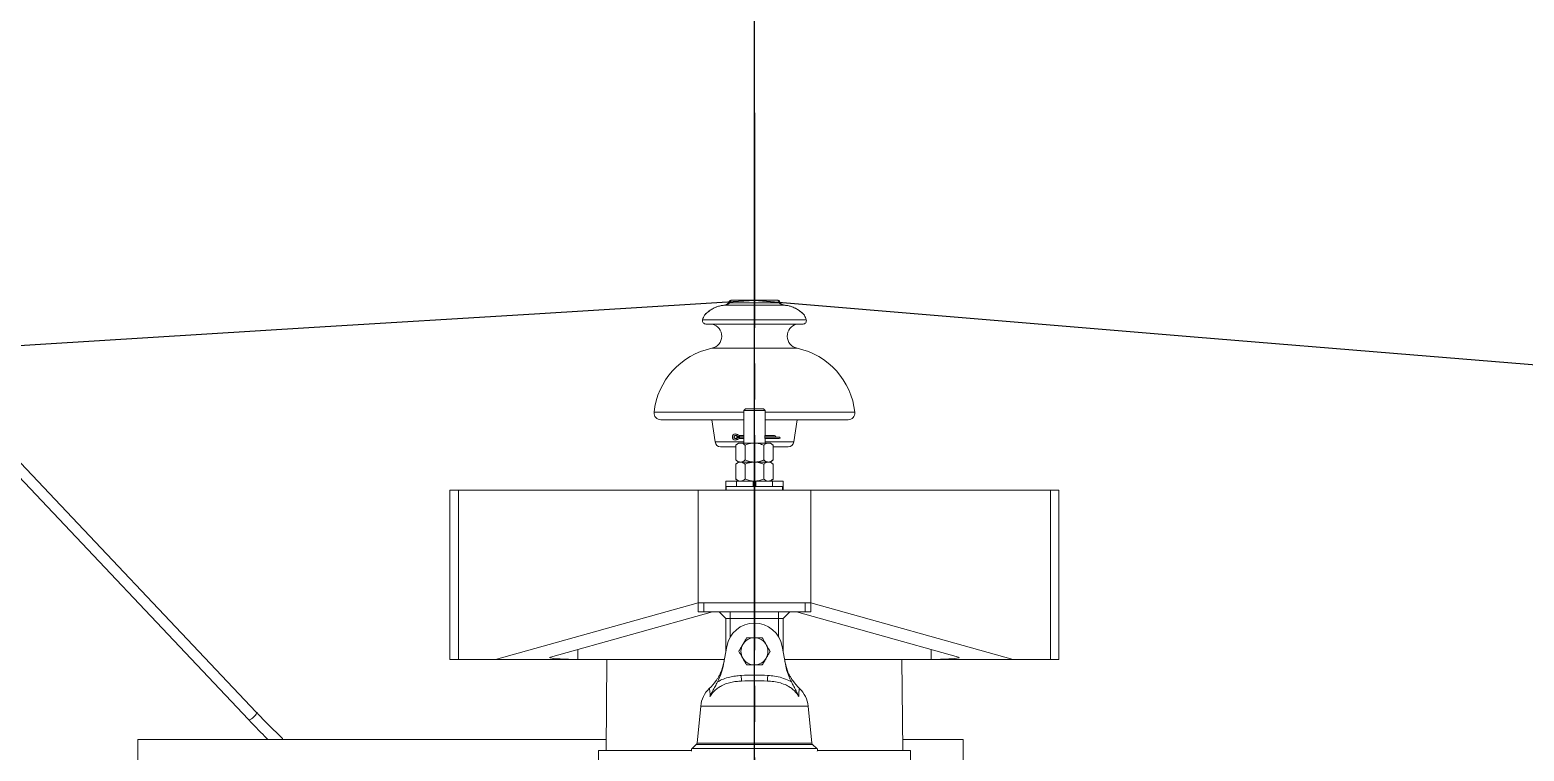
# Model space of a CAD drawing. Header units: millimetres. Extents: x 1587714 to 3094800, y -694377 to -413614.
# Drawn here: x 2205745 to 2207070, y -549327 to -548688 of the extents above; entities that cross this region are included whole.
import ezdxf

# ---------------------------------------------------------------- set-up
doc = ezdxf.new("R2010")
doc.units = ezdxf.units.MM
doc.linetypes.add('CENTER2', pattern=[28.575, 19.05, -3.175, 3.175, -3.175])
doc.layers.add('0_EJES', color=1, linetype='CENTER2')

# ---------------------------------------------------------------- blocks, each defined once
blk = doc.blocks.new('poste ALINEACIÓN vista 1')
at = {"color": 7, "linetype": 'Continuous', "lineweight": 15}
for p, q in [((-19.9289, 9818.5176), (19.9289, 9818.5176)), ((-27.076, 9813.8903), (27.076, 9813.8903)), ((-21.8089, 9816.017), (-21.8522, 9815.8807)), ((-21.8522, 9815.8807), (21.8522, 9815.8807)), ((-21.8089, 9816.017), (21.8089, 9816.017)), ((21.8522, 9815.8807), (21.8089, 9816.017)), ((-43.0414, 9797.1905), (43.0414, 9797.1905)), ((-83.05, 9712.3975), (-9.5, 9712.3975)), ((-37.7382, 9712.3975), (-34.9552, 9692.7823)), ((-8, 9722.1001), (-9.5, 9720.6)), ((-9.5, 9720.6), (-9.5, 9699.1004)), ((9.5, 9720.6), (-9.5, 9720.6)), ((-8, 9722.1001), (8, 9722.1001)), ((9.5, 9720.6), (8, 9722.1001)), ((9.5, 9699.0927), (9.5, 9720.6)), ((9.5, 9712.3975), (83.05, 9712.3975)), ((34.9552, 9692.7823), (37.7382, 9712.3975)), ((-9.402, 9698.5501), (-13.122, 9698.5501)), ((17.8642, 9698.5501), (9.4013, 9698.5501)), ((-30.0048, 9688.485), (-16.4978, 9688.485)), ((-14.2875, 9691.7571), (-16.4978, 9689.8526)), ((-16.4978, 9676.771), (-16.4978, 9689.8526)), ((-14.2875, 9691.7571), (-12.3733, 9691.7571)), ((-13.122, 9697.3761), (-13.122, 9697.1024)), ((-13.122, 9697.1024), (-9.2923, 9697.1024)), ((-13.122, 9696.824), (-13.122, 9697.0977)), ((-13.122, 9697.0977), (-9.2922, 9697.0977)), ((-13.122, 9695.65), (-9.4007, 9695.65)), ((-12.3733, 9691.7571), (0, 9691.7571)), ((-9.5, 9695.1264), (-9.5, 9691.7571)), ((-8.2489, 9676.771), (-8.2489, 9689.8526)), ((0, 9691.7571), (12.3733, 9691.7571)), ((8.2489, 9676.771), (8.2489, 9689.8526)), ((9.2927, 9697.1024), (17.8493, 9697.1024)), ((9.2927, 9697.0977), (21.8493, 9697.0977)), ((9.3998, 9695.65), (21.8642, 9695.65)), ((9.5, 9691.7571), (9.5, 9695.1245)), ((12.3733, 9691.7571), (14.2875, 9691.7571)), ((16.4978, 9689.8526), (14.2875, 9691.7571)), ((16.4978, 9676.771), (16.4978, 9689.8526)), ((16.4978, 9688.485), (30.0048, 9688.485)), ((-667.7635, 9678.213), (-448.7136, 9446.7047)), ((-441.7403, 9453.3032), (-660.7902, 9684.8115)), ((-16.4978, 9676.771), (-14.2875, 9674.8666)), ((-14.2875, 9674.8666), (-16.4978, 9672.9611)), ((-16.4978, 9659.8805), (-16.4978, 9672.9611)), ((-14.3492, 9674.919), (-14.3535, 9674.8093)), ((-12.3733, 9674.8666), (-14.2875, 9674.8666)), ((0, 9674.8666), (-12.3733, 9674.8666)), ((-8.2489, 9659.8805), (-8.2489, 9672.9611)), ((12.3733, 9674.8666), (0, 9674.8666)), ((8.2489, 9659.8805), (8.2489, 9672.9611)), ((12.3733, 9674.8666), (14.2875, 9674.8666)), ((14.2875, 9674.8666), (16.4978, 9676.771)), ((16.4978, 9672.9611), (14.2875, 9674.8666)), ((14.3535, 9674.8093), (14.3493, 9674.919)), ((16.4978, 9659.8805), (16.4978, 9672.9611)), ((-16.4978, 9659.8805), (-14.2875, 9657.9751)), ((-14.9781, 9658.5702), (-15, 9657.9999)), ((14.2875, 9657.9751), (16.4978, 9659.8805)), ((15, 9657.9999), (14.9781, 9658.5702)), ((-270, 9650.0005), (-270, 9499.9999)), ((-270, 9650.0005), (-262.5669, 9650.0005)), ((-262.5669, 9650.0005), (-262.5669, 9499.9999)), ((-262.5669, 9650.0005), (-50, 9650.0005)), ((-50, 9650.0005), (-50, 9550.0001)), ((-50, 9650.0005), (50, 9650.0005)), ((-25.5, 9657.9999), (-25.5, 9650.0005)), ((-25.5, 9657.9999), (-14.3163, 9657.9999)), ((-25, 9653.2), (-25, 9650.0005)), ((-25, 9653.2), (25, 9653.2)), ((-16.0528, 9657.9751), (-16.0528, 9653.2)), ((-16.0528, 9657.9751), (-1.2595, 9657.9751)), ((-1.2595, 9657.9751), (-1.2595, 9653.2)), ((-1.1245, 9657.9751), (-1.2595, 9657.9751)), ((0, 9657.9751), (-1.121, 9657.9751)), ((-0.7623, 9653.2), (-0.7623, 9657.9751)), ((1.121, 9657.9751), (0, 9657.9751)), ((0.7623, 9653.2), (0.7623, 9657.9751)), ((1.121, 9657.9751), (1.2595, 9657.9751)), ((1.2595, 9657.9751), (1.2595, 9653.2)), ((1.2595, 9657.9751), (16.0528, 9657.9751)), ((14.3163, 9657.9999), (17.5614, 9657.9999)), ((16.0528, 9653.2), (16.0528, 9657.9751)), ((17.5614, 9657.9999), (25.5, 9657.9999)), ((25, 9653.2), (25, 9650.0005)), ((25.5, 9650.0005), (25.5, 9657.9999)), ((50, 9650.0005), (50, 9550.0001)), ((50, 9650.0005), (262.5669, 9650.0005)), ((262.5669, 9650.0005), (262.5669, 9499.9999)), ((262.5669, 9650.0005), (270, 9650.0005)), ((270, 9499.9999), (270, 9650.0005)), ((-229.4789, 9499.9999), (-50, 9550.0001)), ((-180.96, 9502.0579), (-37.2253, 9542.0998)), ((-50, 9542.0998), (-50, 9550.0001)), ((-50, 9550.0001), (50, 9550.0001)), ((-45, 9542.0998), (-50, 9542.0998)), ((-45, 9550.0001), (-45, 9542.0998)), ((-45, 9542.0998), (45, 9542.0998)), ((-25.4, 9536.1003), (-31.4, 9542.0998)), ((-21.4, 9536.1003), (-21.4, 9542.0998)), ((21.4, 9536.1003), (21.4, 9542.0998)), ((25.4, 9536.1003), (31.4, 9542.0998)), ((37.2253, 9542.0998), (180.96, 9502.0579)), ((45, 9542.0998), (45, 9550.0001)), ((50, 9542.0998), (45, 9542.0998)), ((50, 9550.0001), (50, 9542.0998)), ((50, 9550.0001), (229.4789, 9499.9999)), ((-25.4, 9536.1003), (-21.4, 9536.1003)), ((-25.4, 9507.0189), (-25.4, 9536.1003)), ((21.4, 9536.1003), (-21.4, 9536.1003)), ((21.4, 9536.1003), (25.4, 9536.1003)), ((25.4, 9536.1003), (25.4, 9507.0189)), ((-270, 9499.9999), (-262.5669, 9499.9999)), ((-262.5669, 9499.9999), (-229.4789, 9499.9999)), ((-229.4789, 9499.9999), (-156.6482, 9499.9999)), ((-26.6376, 9499.9999), (-156.6482, 9499.9999)), ((-130.8125, 9499.9999), (-131.419, 9419.1979)), ((-24.6202, 9511.4411), (-27.4062, 9495.6406)), ((27.4062, 9495.6406), (24.6202, 9511.4411)), ((156.6482, 9499.9999), (26.6376, 9499.9999)), ((131.419, 9419.1979), (130.8126, 9499.9999)), ((156.6482, 9499.9999), (229.4789, 9499.9999)), ((229.4789, 9499.9999), (262.5669, 9499.9999)), ((262.5669, 9499.9999), (270, 9499.9999)), ((-26.9653, 9498.1412), (-28.9622, 9490.6005)), ((28.9622, 9490.6005), (26.9653, 9498.1412)), ((-47.6512, 9458.5875), (-50.9236, 9425.8641)), ((50.9236, 9425.8641), (47.6512, 9458.5875)), ((-546.8, 9365.5003), (-546.8, 9428.9998)), ((-546.8, 9428.9998), (-131.3454, 9428.9998)), ((-51.5683, 9424.5833), (-55.3326, 9421.1615)), ((55.3326, 9421.1615), (51.5683, 9424.5833)), ((131.3454, 9428.9998), (185.2, 9428.9998)), ((185.2, 9365.5003), (185.2, 9428.9998)), ((-138.35, 9419.1979), (-138.35, 9368.3976)), ((-138.35, 9419.1979), (-55.9278, 9419.1979)), ((55.9278, 9419.1979), (138.35, 9419.1979)), ((138.35, 9419.1979), (138.35, 9368.3976))]:
    blk.add_line(p, q, dxfattribs=at)
at = {"color": 8, "linetype": 'Continuous', "lineweight": 15}
for p, q in [((-45.9429, 9800.9537), (45.9429, 9800.9537)), ((-37.7856, 9775.75), (37.7857, 9775.75)), ((-89.0162, 9719.0331), (-9.5, 9719.0331)), ((9.5, 9719.0331), (89.0162, 9719.0331)), ((-13.122, 9698.5501), (-13.122, 9697.3761)), ((-34.9552, 9692.7823), (-9.5, 9692.7823)), ((-13.122, 9697.3761), (-9.2959, 9697.3761)), ((-13.122, 9696.824), (-9.2932, 9696.824)), ((-13.122, 9695.65), (-13.122, 9696.824)), ((9.292, 9696.824), (22.1764, 9696.824)), ((9.295, 9697.3761), (18.1764, 9697.3761)), ((9.5, 9692.7823), (34.9552, 9692.7823)), ((-21.4, 9536.1003), (-21.4, 9520.0242)), ((21.4, 9520.0242), (21.4, 9536.1003)), ((-156.6482, 9508.8309), (-156.6482, 9499.9999)), ((156.6482, 9508.8309), (156.6482, 9499.9999)), ((-47.6512, 9458.5875), (0, 9458.5875)), ((0, 9458.5875), (47.6512, 9458.5875)), ((-55.3326, 9421.1615), (0, 9421.1615)), ((51.5683, 9424.5833), (-51.5683, 9424.5833)), ((-50.9236, 9425.8641), (50.9236, 9425.8641)), ((0, 9421.1615), (55.3326, 9421.1615))]:
    blk.add_line(p, q, dxfattribs=at)
at = {"color": 8, "linetype": 'Continuous', "lineweight": 15, "flags": 128}
for points in [[(-15.0791, 9694.9643), (-15.1324, 9695.0301), (-15.2861, 9695.2227), (-15.522, 9695.5174), (-15.8124, 9695.8808)], [(-448.7136, 9446.7047), (-448.4168, 9446.5264), (-447.8051, 9446.5035), (-447.0021, 9446.74), (-446.0675, 9447.2188), (-445.0706, 9447.9045), (-444.0852, 9448.7447), (-443.1846, 9449.6793), (-442.4353, 9450.6377), (-441.8932, 9451.5485), (-441.5983, 9452.3457)], [(-441.5983, 9452.3457), (-441.5726, 9452.9685), (-441.7403, 9453.3032)]]:
    blk.add_lwpolyline(points, dxfattribs=at)
at = {"color": 7, "linetype": 'Continuous', "lineweight": 15, "flags": 128}
for points in [[(-11.7671, 9485.7749), (-11.7098, 9484.8832), (-11.6543, 9484.0192), (-11.6025, 9483.2124), (-11.5559, 9482.4885), (-11.5162, 9481.8705), (-11.4845, 9481.3775), (-11.462, 9481.0265), (-11.4493, 9480.8291)], [(11.7671, 9485.7749), (11.7098, 9484.8832), (11.6543, 9484.0192), (11.6025, 9483.2124), (11.556, 9482.4885), (11.5162, 9481.8705), (11.4846, 9481.3775), (11.462, 9481.0265), (11.4493, 9480.8291)]]:
    blk.add_lwpolyline(points, dxfattribs=at)
at = {"color": 7, "linetype": 'Continuous', "lineweight": 15}
for centre, radius, start, end in [((-20.0706, 9816.0153), 2.5022, 90.0478903, 164.1460917), ((-19.5668, 9816.2883), 2.2585, 99.2265532, 186.8991621), ((19.5668, 9816.2884), 2.2584, 353.0996319, 80.7746528), ((20.0706, 9816.0154), 2.5022, 15.8534998, 89.951835), ((-29.0513, 9796.5131), 17.4655, 150.8621489, 165.2717395), ((-21.4728, 9816.8188), 1.012, 186.8054968, 247.9821303), ((21.473, 9816.8187), 1.0118, 292.0111625, 353.2012104), ((29.0513, 9796.5131), 17.4655, 14.7282605, 29.1390219), ((-43.0414, 9800.1908), 3, 165.2717395, 270), ((-40.0539, 9786.5132), 11, 281.900246, 76.0924485), ((40.0539, 9786.5132), 11, 103.9075515, 258.099754), ((43.0414, 9800.1908), 3, 270, 14.7282605), ((-24.3821, 9712.1466), 65, 101.900246, 173.9179375), ((24.3821, 9712.1466), 65, 6.0820625, 78.099754), ((-83.05, 9718.3978), 6, 173.9179375, 270), ((83.05, 9718.3978), 6, 270, 6.0820625), ((-16.787, 9697.1), 2.735, 51.3572474, 308.6427526), ((-16.787, 9697.1), 1.5607, 51.3572474, 308.6427526), ((-16.787, 9697.1), 1.287, 51.3572474, 308.6427526), ((-30.0192, 9709.5108), 18.0855, 320.9039012, 321.7706338), ((-13.122, 9701.6841), 4.3083, 231.3572474, 270), ((-13.122, 9701.6841), 3.134, 231.3572474, 270), ((111.1223, 9858.3218), 184.9975, 239.7280643, 240.0909605), ((-30.0048, 9693.4848), 5, 188.0750331, 270), ((-13.122, 9701.6841), 4.582, 231.3572474, 270), ((-13.122, 9692.516), 4.582, 90, 128.6427526), ((7.6348, 9714.8157), 30.138, 218.4026765, 218.9227885), ((-13.122, 9692.516), 4.3083, 90, 128.6427526), ((-13.122, 9692.516), 3.134, 90, 128.6427526), ((-3.976, 9723.5162), 34.2641, 309.5663732, 310.2795496), ((-13.5528, 9736.0447), 50.02, 309.3702831, 310.4177775), ((0.4856, 9671.2332), 33.5467, 49.7153735, 50.4438422), ((99.6002, 9562.6616), 154.0415, 119.8718403, 120.3076736), ((-21.7789, 9643.53), 69.0819, 49.7267435, 50.4851959), ((30.0048, 9693.4848), 5, 270, 351.9249669), ((0, 9507.1), 25, 10, 170), ((0, 9507.1), 12, 150, 210), ((0, 9507.1), 12, 90, 150), ((0, 9507.1), 12, 30, 90), ((0, 9507.1), 12, 330, 30), ((0, 9507.1), 12, 210, 270), ((0, 9507.1), 12, 270, 330), ((-22.7753, 9456.1), 25, 133.7927338, 174.2894069), ((-71.1515, 9506.694), 45, 313.6692808, 325.4900575), ((71.1515, 9506.694), 45, 214.5070926, 226.3265244), ((22.7753, 9456.1), 25, 5.7105931, 46.2247759), ((-53.9872, 9419.6814), 2, 132.273689, 208.8107937), ((-52.9136, 9426.0633), 2, 312.273689, 354.2894069), ((52.9137, 9426.0633), 2, 185.7105931, 227.726311), ((53.9872, 9419.6814), 2, 331.1892063, 47.726311)]:
    blk.add_arc(centre, radius, start, end, dxfattribs=at)
at = {"color": 8, "linetype": 'Continuous', "lineweight": 15}
blk.add_arc((235.0431, 9498.3588), 320.8, 141.2315134, 141.4411453, dxfattribs=at)
at = {"color": 7, "linetype": 'Continuous', "lineweight": 15}
for centre, start_param, end_param in [((-156.6482, 9501.6689), 2.906402517, 4.71238898), ((156.6482, 9501.6689), 4.71238898, 6.518375444)]:
    blk.add_ellipse(centre, major_axis=(25, 0), ratio=0.066755674, start_param=start_param, end_param=end_param, dxfattribs=at)
at = {"color": 8, "linetype": 'Continuous', "lineweight": 15}
for points, knots in [([(-27.076, 9813.8903), (-28.1267, 9813.7534), (-30.2604, 9813.4754), (-33.2975, 9812.534), (-36.1426, 9811.2835), (-38.5963, 9809.8515), (-40.6683, 9808.365), (-42.2114, 9807.0646), (-43.3299, 9806.008), (-43.9949, 9805.3296), (-44.3176, 9804.9868), (-44.2996, 9805.0058), (-44.2931, 9805.0126)], [0, 0, 0, 0, 0.115225902, 0.233995216, 0.347872051, 0.465527926, 0.571285327, 0.681122037, 0.773139293, 0.868716424, 0.95284316, 1, 1, 1, 1]), ([(44.2931, 9805.0126), (44.3019, 9805.0031), (44.3289, 9804.974), (44.0499, 9805.2714), (43.4801, 9805.8581), (42.5855, 9806.7176), (41.3912, 9807.7688), (39.8772, 9808.9515), (38.03, 9810.1967), (35.8565, 9811.412), (33.2772, 9812.5332), (30.3306, 9813.4615), (28.172, 9813.7459), (27.076, 9813.8903)], [0, 0, 0, 0, 0.0400905536, 0.1226856237, 0.2081730751, 0.2929562554, 0.3803912067, 0.4704282575, 0.5629069175, 0.6618672361, 0.7633488812, 0.8798436307, 1, 1, 1, 1]), ([(-39.427, 9466.9694), (-39.4164, 9467.1636), (-39.3663, 9468.0786), (-39.355, 9469.3918), (-39.4248, 9470.8884), (-39.5649, 9472.1002), (-39.7997, 9473.3532), (-40.0278, 9474.0937), (-40.0298, 9474.0983), (-40.0306, 9474.1)], [0, 0, 0, 0, 0.0327586215, 0.1542730127, 0.2581078238, 0.3998178959, 0.5438246901, 0.8327709442, 1, 1, 1, 1]), ([(40.0306, 9474.1), (40.0368, 9474.1194), (40.0628, 9474.2012), (39.9149, 9473.7499), (39.685, 9472.7991), (39.4686, 9471.4553), (39.359, 9469.7738), (39.3634, 9468.209), (39.4098, 9467.3041), (39.427, 9466.9694)], [0, 0, 0, 0, 0.07737436, 0.325374806, 0.5036272, 0.684582865, 0.84566907, 0.942908652, 1, 1, 1, 1])]:
    blk.add_open_spline(points, degree=3, knots=knots, dxfattribs=at)
at = {"color": 7, "linetype": 'Continuous', "lineweight": 15}
for points, knots in [([(-27.8243, 9813.7864), (-28.1935, 9813.7491), (-29.3789, 9813.6292), (-31.3342, 9813.1656), (-33.6291, 9812.4331), (-35.7629, 9811.5061), (-37.6906, 9810.4774), (-39.3619, 9809.4098), (-40.715, 9808.417), (-41.8226, 9807.5159), (-42.6746, 9806.7606), (-43.3147, 9806.151), (-43.7002, 9805.7718), (-43.8117, 9805.6548), (-43.8663, 9805.6019), (-43.896, 9805.5701), (-43.9277, 9805.5354), (-44.0027, 9805.452), (-44.1114, 9805.3297), (-44.1699, 9805.2116), (-44.1943, 9805.1623)], [0, 0, 0, 0, 0.0426448227, 0.136937705, 0.2322371418, 0.325480708, 0.4169776202, 0.5062920154, 0.5900181033, 0.6640220702, 0.7433739254, 0.8189100082, 0.8931187102, 0.9649703411, 0.9754594929, 0.9790431564, 0.9817608734, 0.9848664224, 0.9936859478, 1, 1, 1, 1]), ([(-21.8522, 9815.8807), (-22.1153, 9815.6541), (-22.8466, 9815.0243), (-24.3371, 9814.4865), (-25.7695, 9814.0348), (-26.7646, 9813.9248), (-27.076, 9813.8903)], [0, 0, 0, 0, 0.182204687, 0.506448732, 0.845604345, 1, 1, 1, 1]), ([(-22.4788, 9816.7065), (-22.4915, 9816.6663), (-22.5242, 9816.562), (-22.7277, 9816.2121), (-23.1843, 9815.6829), (-24.0121, 9815.0154), (-25.0758, 9814.4225), (-26.1307, 9814.0241), (-26.8075, 9813.9374), (-27.0704, 9813.9037)], [0, 0, 0, 0, 0.0400513699, 0.1038022934, 0.2392491724, 0.4332983537, 0.6693724911, 0.871586303, 1, 1, 1, 1]), ([(-21.8089, 9816.017), (-21.8379, 9816.0326), (-22.0787, 9816.1619), (-22.4333, 9816.4111), (-22.4628, 9816.6023), (-22.4776, 9816.6989)], [0, 0, 0, 0, 0.063455268, 0.527185623, 1, 1, 1, 1]), ([(22.4776, 9816.6989), (22.4628, 9816.6023), (22.4333, 9816.4111), (22.0787, 9816.1619), (21.8379, 9816.0326), (21.8089, 9816.017)], [0, 0, 0, 0, 0.472814377, 0.936544732, 1, 1, 1, 1]), ([(27.076, 9813.8903), (26.5766, 9813.9579), (25.2762, 9814.1337), (23.7705, 9814.6888), (22.4896, 9815.2709), (22.0139, 9815.7259), (21.8522, 9815.8807)], [0, 0, 0, 0, 0.252080562, 0.656423542, 0.883159749, 1, 1, 1, 1]), ([(27.0264, 9813.9142), (26.8639, 9813.9293), (26.3454, 9813.9777), (25.4535, 9814.2721), (24.3394, 9814.7969), (23.3831, 9815.4941), (22.775, 9816.1342), (22.522, 9816.5639), (22.4649, 9816.731), (22.4618, 9816.7816), (22.4617, 9816.7775), (22.4616, 9816.7771)], [0, 0, 0, 0, 0.0762231875, 0.2431275232, 0.4529319658, 0.6895555541, 0.8442453192, 0.9266666396, 0.9724477246, 0.9973774748, 1, 1, 1, 1]), ([(43.8182, 9805.6496), (43.8188, 9805.6493), (43.8258, 9805.6445), (43.7577, 9805.7088), (43.5457, 9805.9256), (43.1081, 9806.3514), (42.4079, 9807.0022), (41.4629, 9807.8186), (40.2875, 9808.7437), (38.8589, 9809.7461), (37.1903, 9810.7616), (35.2757, 9811.7359), (33.1551, 9812.607), (30.8412, 9813.2915), (28.9288, 9813.7133), (27.7828, 9813.8008), (27.4719, 9813.8245)], [0, 0, 0, 0, 0.0032761867, 0.0399655, 0.0976330302, 0.1713368573, 0.2509566089, 0.3286568381, 0.4107556604, 0.4944782093, 0.5828993574, 0.6730361193, 0.7681201935, 0.8644105787, 0.963202805, 1, 1, 1, 1]), ([(44.2995, 9805.0154), (44.2747, 9805.0618), (44.2028, 9805.1963), (44.081, 9805.357), (43.9687, 9805.4913), (43.9187, 9805.5452), (43.8949, 9805.5718), (43.8744, 9805.5935), (43.8491, 9805.6186), (43.8007, 9805.6693), (43.7537, 9805.7174), (43.6361, 9805.8329), (43.6275, 9805.8413)], [0, 0, 0, 0, 0.049321347, 0.143308206, 0.19043063, 0.213292693, 0.230969997, 0.255827236, 0.304941345, 0.45676739, 0.960472559, 1, 1, 1, 1]), ([(-9.5, 9699.1004), (-9.4953, 9699.0784), (-9.486, 9699.0346), (-9.4206, 9698.6989), (-9.3462, 9698.1998), (-9.2908, 9697.5687), (-9.2813, 9696.8884), (-9.3202, 9696.2396), (-9.3909, 9695.6814), (-9.4605, 9695.288), (-9.5011, 9695.0942), (-9.4959, 9695.1195), (-9.4945, 9695.1264)], [0, 0, 0, 0, 0.105796424, 0.211480434, 0.318570449, 0.42684794, 0.533504538, 0.638284492, 0.743895534, 0.85169318, 0.959630943, 1, 1, 1, 1]), ([(9.4949, 9695.1245), (9.4964, 9695.1175), (9.5023, 9695.0888), (9.4654, 9695.2642), (9.3986, 9695.6327), (9.3254, 9696.1846), (9.2825, 9696.8381), (9.2887, 9697.5175), (9.3395, 9698.1429), (9.4146, 9698.6635), (9.4766, 9698.9913), (9.5065, 9699.1308), (9.499, 9699.0951), (9.4985, 9699.0927)], [0, 0, 0, 0, 0.033611653, 0.138513315, 0.244144863, 0.351910788, 0.459877289, 0.565778757, 0.670484345, 0.776819022, 0.884921105, 0.992302369, 1, 1, 1, 1]), ([(-12.3733, 9691.7571), (-12.9507, 9691.6849), (-14.1262, 9691.5379), (-15.4927, 9690.682), (-16.2713, 9690.0395), (-16.4978, 9689.8526)], [0, 0, 0, 0, 0.406292591, 0.82729594, 1, 1, 1, 1]), ([(-8.2489, 9689.8526), (-8.8902, 9690.352), (-10.1961, 9691.3689), (-11.6227, 9691.7589), (-12.3539, 9691.7571), (-12.3733, 9691.7571)], [0, 0, 0, 0, 0.484326118, 0.986319351, 1, 1, 1, 1]), ([(0, 9691.7571), (-1.1546, 9691.6849), (-3.5058, 9691.5379), (-6.2388, 9690.682), (-7.7959, 9690.0395), (-8.2489, 9689.8526)], [0, 0, 0, 0, 0.406290595, 0.827295307, 1, 1, 1, 1]), ([(8.2489, 9689.8526), (6.9663, 9690.352), (4.3541, 9691.3689), (1.5018, 9691.7589), (0.0388, 9691.7571), (0, 9691.7571)], [0, 0, 0, 0, 0.484324635, 0.986326821, 1, 1, 1, 1]), ([(8.2489, 9689.8526), (8.5981, 9690.1353), (9.4244, 9690.8043), (10.8011, 9691.5768), (11.8448, 9691.6965), (12.3733, 9691.7571)], [0, 0, 0, 0, 0.265438205, 0.628059869, 1, 1, 1, 1]), ([(12.3733, 9691.7571), (12.4678, 9691.7551), (13.0859, 9691.7422), (14.2393, 9691.4292), (15.5134, 9690.6668), (16.2545, 9690.0539), (16.4978, 9689.8526)], [0, 0, 0, 0, 0.066532183, 0.435291727, 0.814568215, 1, 1, 1, 1]), ([(-12.3733, 9674.8666), (-12.9506, 9674.9389), (-14.1261, 9675.0862), (-15.493, 9675.9401), (-16.2713, 9676.5838), (-16.4978, 9676.771)], [0, 0, 0, 0, 0.406288312, 0.827255907, 1, 1, 1, 1]), ([(-12.3733, 9674.8666), (-12.9506, 9674.7938), (-14.1261, 9674.6457), (-15.493, 9673.7921), (-16.2713, 9673.1484), (-16.4978, 9672.9611)], [0, 0, 0, 0, 0.406295082, 0.827257877, 1, 1, 1, 1]), ([(-8.2489, 9676.771), (-8.8901, 9676.2712), (-10.196, 9675.2532), (-11.6227, 9674.8647), (-12.3539, 9674.8665), (-12.3733, 9674.8666)], [0, 0, 0, 0, 0.484352076, 0.986319651, 1, 1, 1, 1]), ([(-8.2489, 9672.9611), (-8.8901, 9673.4625), (-10.196, 9674.4836), (-11.6227, 9674.8559), (-12.3539, 9674.8663), (-12.3733, 9674.8666)], [0, 0, 0, 0, 0.484351854, 0.986319199, 1, 1, 1, 1]), ([(0, 9674.8666), (-1.1546, 9674.9389), (-3.5055, 9675.0862), (-6.2393, 9675.9401), (-7.796, 9676.5838), (-8.2489, 9676.771)], [0, 0, 0, 0, 0.406286315, 0.827255274, 1, 1, 1, 1]), ([(0, 9674.8666), (-1.1546, 9674.7938), (-3.5054, 9674.6457), (-6.2393, 9673.7921), (-7.796, 9673.1484), (-8.2489, 9672.9611)], [0, 0, 0, 0, 0.406293086, 0.827257244, 1, 1, 1, 1]), ([(8.2489, 9676.771), (6.9663, 9676.2712), (4.3544, 9675.2532), (1.5017, 9674.8647), (0.0388, 9674.8665), (0, 9674.8666)], [0, 0, 0, 0, 0.484350594, 0.986327121, 1, 1, 1, 1]), ([(8.2489, 9672.9611), (6.9663, 9673.4625), (4.3544, 9674.4836), (1.5017, 9674.8559), (0.0388, 9674.8663), (0, 9674.8666)], [0, 0, 0, 0, 0.484350371, 0.986326668, 1, 1, 1, 1]), ([(8.2489, 9676.771), (8.5981, 9676.4879), (9.4242, 9675.8179), (10.8012, 9675.0472), (11.8449, 9674.9273), (12.3733, 9674.8666)], [0, 0, 0, 0, 0.265475496, 0.628064215, 1, 1, 1, 1]), ([(8.2489, 9672.9611), (8.5981, 9673.2442), (9.4243, 9673.9141), (10.8011, 9674.6862), (11.8449, 9674.8059), (12.3733, 9674.8666)], [0, 0, 0, 0, 0.265467875, 0.628074892, 1, 1, 1, 1]), ([(12.3733, 9674.8666), (12.4678, 9674.8685), (13.0859, 9674.8815), (14.2393, 9675.1944), (15.5134, 9675.9568), (16.2545, 9676.5698), (16.4978, 9676.771)], [0, 0, 0, 0, 0.066532183, 0.435291727, 0.814568215, 1, 1, 1, 1]), ([(12.3733, 9674.8666), (12.4678, 9674.8642), (13.0859, 9674.8491), (14.2391, 9674.538), (15.5136, 9673.7768), (16.2545, 9673.1628), (16.4978, 9672.9611)], [0, 0, 0, 0, 0.0665333649, 0.4352884965, 0.8145287745, 1, 1, 1, 1]), ([(-12.3733, 9657.9751), (-12.9506, 9658.0478), (-14.1261, 9658.196), (-15.493, 9659.0495), (-16.2713, 9659.6932), (-16.4978, 9659.8805)], [0, 0, 0, 0, 0.406295082, 0.827257877, 1, 1, 1, 1]), ([(-8.2489, 9659.8805), (-8.8901, 9659.3791), (-10.196, 9658.358), (-11.6227, 9657.9857), (-12.3539, 9657.9754), (-12.3733, 9657.9751)], [0, 0, 0, 0, 0.484351854, 0.986319199, 1, 1, 1, 1]), ([(0, 9657.9751), (-1.1546, 9658.0478), (-3.5054, 9658.196), (-6.2393, 9659.0495), (-7.796, 9659.6932), (-8.2489, 9659.8805)], [0, 0, 0, 0, 0.406293086, 0.827257244, 1, 1, 1, 1]), ([(8.2489, 9659.8805), (6.9663, 9659.3791), (4.3544, 9658.358), (1.5017, 9657.9857), (0.0388, 9657.9754), (0, 9657.9751)], [0, 0, 0, 0, 0.484350371, 0.986326668, 1, 1, 1, 1]), ([(8.2489, 9659.8805), (8.5981, 9659.5974), (9.4243, 9658.9275), (10.8011, 9658.1555), (11.8449, 9658.0357), (12.3733, 9657.9751)], [0, 0, 0, 0, 0.265467875, 0.628074892, 1, 1, 1, 1]), ([(12.3733, 9657.9751), (12.4678, 9657.9771), (13.0859, 9657.99), (14.2392, 9658.3031), (15.5136, 9659.0649), (16.2545, 9659.6789), (16.4978, 9659.8805)], [0, 0, 0, 0, 0.066529412, 0.435273594, 0.814534282, 1, 1, 1, 1]), ([(-10.3923, 9513.0996), (-10.4744, 9512.9575), (-11.0968, 9511.8808), (-12.2683, 9509.8497), (-13.3238, 9508.0221), (-13.8564, 9507.1)], [0, 0, 0, 0, 0.070049443, 0.530809248, 1, 1, 1, 1]), ([(-6.9282, 9519.1001), (-7.4908, 9518.1258), (-8.6265, 9516.1591), (-9.8001, 9514.1256), (-10.3923, 9513.0996)], [0, 0, 0, 0, 0.495385972, 1, 1, 1, 1]), ([(0, 9519.1001), (-0.1642, 9519.1001), (-1.4079, 9519.1001), (-3.7527, 9519.1001), (-5.8632, 9519.1001), (-6.9282, 9519.1001)], [0, 0, 0, 0, 0.070100306, 0.530787673, 1, 1, 1, 1]), ([(6.9282, 9519.1001), (5.803, 9519.1001), (3.5321, 9519.1001), (1.1845, 9519.1001), (0, 9519.1001)], [0, 0, 0, 0, 0.495461755, 1, 1, 1, 1]), ([(10.3923, 9513.0996), (9.9336, 9513.8944), (9.0092, 9515.496), (7.8544, 9517.4949), (7.167, 9518.6862), (6.9282, 9519.1001)], [0, 0, 0, 0, 0.3914020323, 0.7885891847, 1, 1, 1, 1]), ([(13.8564, 9507.1), (12.9794, 9508.619), (11.8369, 9510.5977), (10.6647, 9512.6278), (10.3923, 9513.0996)], [0, 0, 0, 0, 0.767635521, 1, 1, 1, 1]), ([(-13.8564, 9507.1), (-13.6176, 9506.6865), (-12.9359, 9505.5064), (-11.7826, 9503.5073), (-10.8577, 9501.9061), (-10.3923, 9501.1004)], [0, 0, 0, 0, 0.211322169, 0.603142867, 1, 1, 1, 1]), ([(-10.3923, 9501.1004), (-10.1199, 9500.6284), (-8.9483, 9498.5977), (-7.8054, 9496.6188), (-6.9282, 9495.0999)], [0, 0, 0, 0, 0.232454664, 1, 1, 1, 1]), ([(6.9282, 9495.0999), (7.4908, 9496.0742), (8.6266, 9498.0409), (9.8001, 9500.0743), (10.3923, 9501.1004)], [0, 0, 0, 0, 0.495385972, 1, 1, 1, 1]), ([(10.3923, 9501.1004), (10.4744, 9501.2425), (11.0967, 9502.3192), (12.2683, 9504.3502), (13.3239, 9506.1779), (13.8564, 9507.1)], [0, 0, 0, 0, 0.070047326, 0.530807157, 1, 1, 1, 1]), ([(-28.9622, 9490.6005), (-29.4056, 9489.4557), (-30.2912, 9487.1688), (-31.6237, 9484.7278), (-32.6402, 9483.1265), (-33.4294, 9481.9993), (-34.0672, 9481.1867), (-34.0637, 9481.1929), (-34.0623, 9481.1953)], [0, 0, 0, 0, 0.231567216, 0.462592515, 0.584407783, 0.706094091, 0.883494476, 1, 1, 1, 1]), ([(-27.4062, 9495.6406), (-27.9957, 9492.9627), (-29.1889, 9487.5422), (-31.5699, 9482.5279), (-32.7746, 9479.9908)], [0, 0, 0, 0, 0.49403112, 1, 1, 1, 1]), ([(-6.9282, 9495.0999), (-5.803, 9495.0999), (-3.5321, 9495.0999), (-1.1845, 9495.0999), (0, 9495.0999)], [0, 0, 0, 0, 0.495457576, 1, 1, 1, 1]), ([(0, 9495.0999), (0.1642, 9495.0999), (1.4079, 9495.0999), (3.7527, 9495.0999), (5.8633, 9495.0999), (6.9282, 9495.0999)], [0, 0, 0, 0, 0.070096069, 0.530787663, 1, 1, 1, 1]), ([(32.7746, 9479.9908), (32.054, 9481.4754), (30.6077, 9484.4552), (28.6976, 9489.6657), (27.8762, 9493.4662), (27.4062, 9495.6406)], [0, 0, 0, 0, 0.298138556, 0.598427767, 1, 1, 1, 1]), ([(34.0623, 9481.1953), (34.0833, 9481.169), (34.1583, 9481.075), (33.674, 9481.6789), (32.7578, 9482.9297), (31.4144, 9485.0554), (30.0474, 9487.7398), (29.2834, 9489.7538), (28.9622, 9490.6005)], [0, 0, 0, 0, 0.061812437, 0.220634658, 0.389913256, 0.593065942, 0.828926833, 1, 1, 1, 1]), ([(-11.4493, 9480.8291), (-13.0166, 9480.7183), (-16.1601, 9480.496), (-20.9115, 9479.7097), (-25.6696, 9478.3558), (-29.7433, 9476.478), (-33.1608, 9474.2271), (-35.9425, 9471.7743), (-38.0498, 9469.2525), (-39.0771, 9467.5494), (-39.427, 9466.9694)], [0, 0, 0, 0, 0.144486319, 0.28979081, 0.442329783, 0.598234097, 0.700023058, 0.817430369, 0.937828127, 1, 1, 1, 1]), ([(-39.427, 9466.9694), (-39.4222, 9466.9805), (-38.6748, 9468.7287), (-37.2035, 9471.7301), (-34.8954, 9475.9708), (-33.4839, 9478.6464), (-32.7746, 9479.9908)], [0, 0, 0, 0, 0.002490422, 0.391285509, 0.694132822, 1, 1, 1, 1]), ([(-32.7746, 9479.9908), (-32.7173, 9480.0255), (-31.0394, 9481.0421), (-27.5094, 9482.7601), (-22.1939, 9484.3928), (-16.9009, 9485.3619), (-13.483, 9485.6368), (-11.7671, 9485.7749)], [0, 0, 0, 0, 0.0091365541, 0.2675735945, 0.5325226768, 0.7653142209, 1, 1, 1, 1]), ([(-11.7671, 9485.7749), (-7.8447, 9485.9127), (0, 9486.1883), (7.8447, 9485.9127), (11.7671, 9485.7749)], [0, 0, 0, 0, 0.500000633, 1, 1, 1, 1]), ([(11.4493, 9480.8291), (7.6329, 9480.944), (0, 9481.1739), (-7.6329, 9480.944), (-11.4493, 9480.8291)], [0, 0, 0, 0, 0.49999935, 1, 1, 1, 1]), ([(39.427, 9466.9694), (38.695, 9468.1174), (37.2621, 9470.3646), (34.4254, 9473.2106), (31.4695, 9475.4154), (27.6721, 9477.5223), (22.9435, 9479.2655), (17.1959, 9480.4068), (13.3193, 9480.6917), (11.4493, 9480.8291)], [0, 0, 0, 0, 0.124740559, 0.244178286, 0.366684463, 0.462618251, 0.642550417, 0.827570866, 1, 1, 1, 1]), ([(11.7671, 9485.7749), (13.7772, 9485.608), (17.9943, 9485.2578), (24.3591, 9483.8691), (29.3609, 9481.9599), (32.0497, 9480.409), (32.7746, 9479.9908)], [0, 0, 0, 0, 0.274920443, 0.57676374, 0.885899448, 1, 1, 1, 1]), ([(32.7746, 9479.9908), (33.4737, 9478.6654), (34.8851, 9475.9895), (37.1943, 9471.7487), (38.6748, 9468.7287), (39.4223, 9466.9805), (39.427, 9466.9694)], [0, 0, 0, 0, 0.301532326, 0.608718024, 0.9975096, 1, 1, 1, 1]), ([(-448.7136, 9446.7047), (-447.4368, 9445.362), (-443.7337, 9441.4677), (-437.9583, 9435.5297), (-433.4418, 9431.0502), (-431.3744, 9428.9998)], [0, 0, 0, 0, 0.222002852, 0.643876291, 1, 1, 1, 1]), ([(-417.614, 9428.9998), (-417.8999, 9429.2706), (-420.6116, 9431.8389), (-425.7329, 9436.8869), (-432.8418, 9444.0257), (-438.1722, 9449.5409), (-441.0902, 9452.6177), (-441.7403, 9453.3032)], [0, 0, 0, 0, 0.035317538, 0.334953175, 0.634631299, 0.918595927, 1, 1, 1, 1])]:
    blk.add_open_spline(points, degree=3, knots=knots, dxfattribs=at)
at = {"layer": '0_EJES', "color": 8, "ltscale": 10}
blk.add_line((0, 9984.4857), (0, -3595.4447), dxfattribs=at)

msp = doc.modelspace()

# ---------------------------------------------------------------- linework, layer by layer
at = {"color": 8}
msp.add_line((2206387.7201, -578057.058), (2206387.7201, -529054.325), dxfattribs=at)
at = {"color": 4}
for centre, radius, start, end in [((2181387.7201, -148676.0617), 401031.0256, 266.425902781, 273.574097219), ((2234764.5004, -211499.4674), 338618.7241, 265.19288608, 273.661235159)]:
    msp.add_arc(centre, radius, start, end, dxfattribs=at)

# ---------------------------------------------------------------- block references
msp.add_blockref('poste ALINEACIÓN vista 1', (2206387.7201, -558745.6049))

doc.saveas('drawing.dxf')
